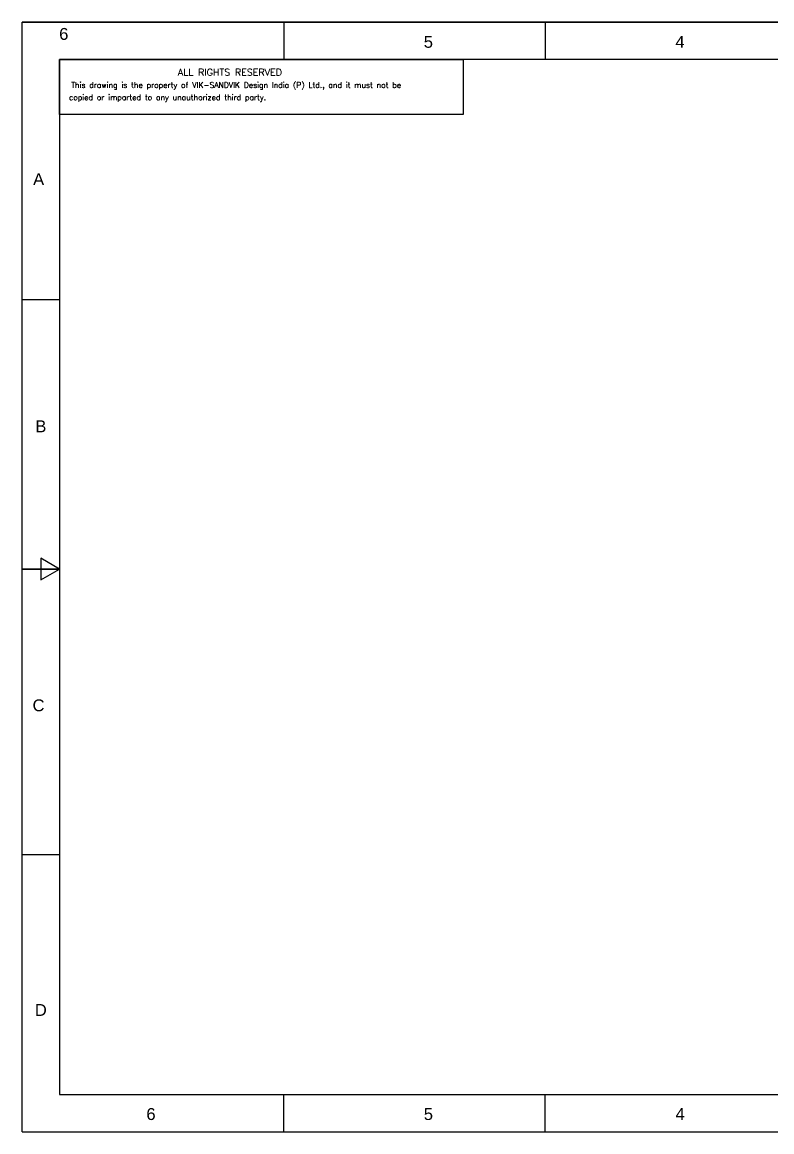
# Model space of a CAD drawing. Header units: inches. Extents: x -3311 to 1429, y -713 to 2436.
# Drawn here: x -3310.5 to -3168.6, y 2226.3 to 2436.3 of the extents above; entities that cross this region are included whole.
import ezdxf
from ezdxf.enums import TextEntityAlignment as Align

# ---------------------------------------------------------------- set-up
doc = ezdxf.new("R2010")
doc.units = ezdxf.units.IN
for name, color, linetype, lineweight in [('ELEC_TXT-025', 1, 'Continuous', 25), ('HEL-025', 1, 'Continuous', 25), ('HEL-035', 2, 'Continuous', 35)]:
    doc.layers.add(name, color=color, linetype=linetype, lineweight=lineweight)
doc.styles.add('_NORMAL', font='arial.ttf')
doc.styles.add('ROMANS', font='simplex.shx', dxfattribs={"width": 0.88})

# ---------------------------------------------------------------- blocks, each defined once
blk = doc.blocks.new('A$C4BAD7D21')
at = {"layer": 'HEL-025'}
blk.add_lwpolyline([(-34000, 0), (-34000, 2086), (-18714, 2086), (-18714, 0)], close=True, dxfattribs=at)
at = {"layer": 'HEL-025', "style": 'ROMANS'}
for s, p in [('This drawing is the property of VIK-SANDVIK Design India (P) Ltd., and it must not be', (-33558, 1016)), (' copied or imparted to any unauthorized third party.', (-33785, 550))]:
    blk.add_text(s, height=210, dxfattribs=at).set_placement(p)
at = {"layer": 'HEL-035', "style": 'ROMANS'}
blk.add_text('     ALL RIGHTS RESERVED', height=262.5, dxfattribs=at).set_placement((-30497, 1476))
blk = doc.blocks.new('fr')
at = {"color": 7, "linetype": 'Continuous'}
for p, q in [((33763.99, 4500.4), (33466.99, 4500.4)), ((33466.99, 4500.4), (33763.99, 4500.4)), ((33466.99, 4290.33), (33466.99, 4500.4)), ((33516.49, 4500.4), (33516.49, 4493.33)), ((33565.99, 4500.4), (33565.99, 4493.33)), ((33756.92, 4493.33), (33474.06, 4493.33)), ((33474.06, 4493.33), (33474.06, 4297.41)), ((33466.99, 4447.89), (33474.06, 4447.89)), ((33474.06, 4396.87), (33470.53, 4398.91)), ((33470.53, 4398.91), (33470.53, 4394.83)), ((33466.99, 4396.87), (33474.06, 4396.87)), ((33474.06, 4396.87), (33466.99, 4396.87)), ((33466.99, 4396.87), (33474.06, 4396.87)), ((33470.53, 4394.83), (33474.06, 4396.87)), ((33466.99, 4342.85), (33474.06, 4342.85)), ((33474.06, 4297.41), (33756.92, 4297.41)), ((33516.49, 4290.33), (33516.49, 4297.41)), ((33565.99, 4290.33), (33565.99, 4297.41)), ((33466.99, 4290.33), (33763.99, 4290.33)), ((33466.99, 4290.33), (33763.99, 4290.33))]:
    blk.add_line(p, q, dxfattribs=at)
at = {"color": 7, "style": '_NORMAL'}
for s, p in [('6', (33474.86, 4498.18)), ('5', (33543.88, 4496.68)), ('4', (33591.52, 4496.68)), ('A', (33470.1, 4470.68)), ('B', (33470.52, 4423.9)), ('C', (33470.08, 4371.07)), ('D', (33470.51, 4313.39)), ('6', (33491.37, 4293.69)), ('5', (33543.89, 4293.69)), ('4', (33591.53, 4293.69))]:
    blk.add_text(s, height=2.25, dxfattribs=at).set_placement(p, align=Align.MIDDLE_CENTER)

msp = doc.modelspace()

# ---------------------------------------------------------------- block references
msp.add_blockref('fr', (-36777.49, -2064.08))
at = {"layer": 'ELEC_TXT-025', "color": 0, "xscale": 0.005, "yscale": 0.005, "zscale": 0.005}
msp.add_blockref('A$C4BAD7D21', (-3133.43, 2418.82), dxfattribs=at)

doc.saveas('drawing.dxf')
